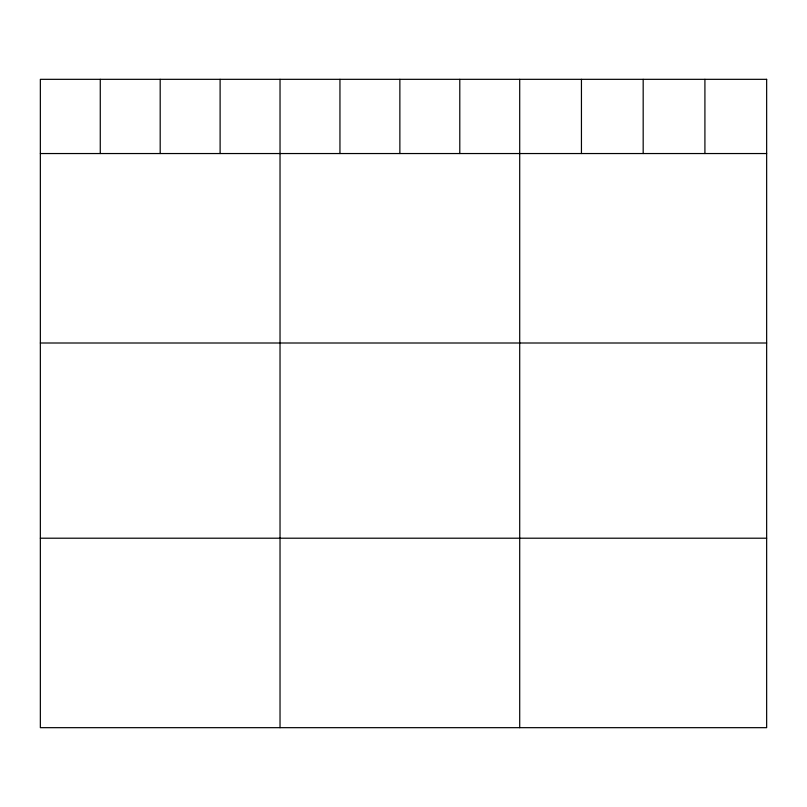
<?xml version="1.0" encoding="UTF-8"?>
<svg xmlns="http://www.w3.org/2000/svg" width="807" height="807" viewBox="0 0 807 807"><rect width="100%" height="100%" fill="white"/><g stroke="black" fill="none" stroke-linecap="round" stroke-linejoin="round"><path stroke-width="1.21" d="M40.35 153.542L766.65 153.542M40.35 343.005L766.65 343.005M40.35 538.208L766.65 538.208M704.914 79.328L704.914 153.542M643.179 79.328L643.179 153.542M581.443 79.328L581.443 153.542M519.708 79.328L519.708 727.672M459.788 79.328L459.788 153.542M399.868 79.328L399.868 153.542M339.949 79.328L339.949 153.542M280.029 79.328L280.029 727.672M220.109 79.328L220.109 153.542M160.19 79.328L160.19 153.542M100.27 79.328L100.27 153.542M766.65 79.328L40.35 79.328L40.35 727.672L766.65 727.672L766.65 79.328"/></g></svg>
